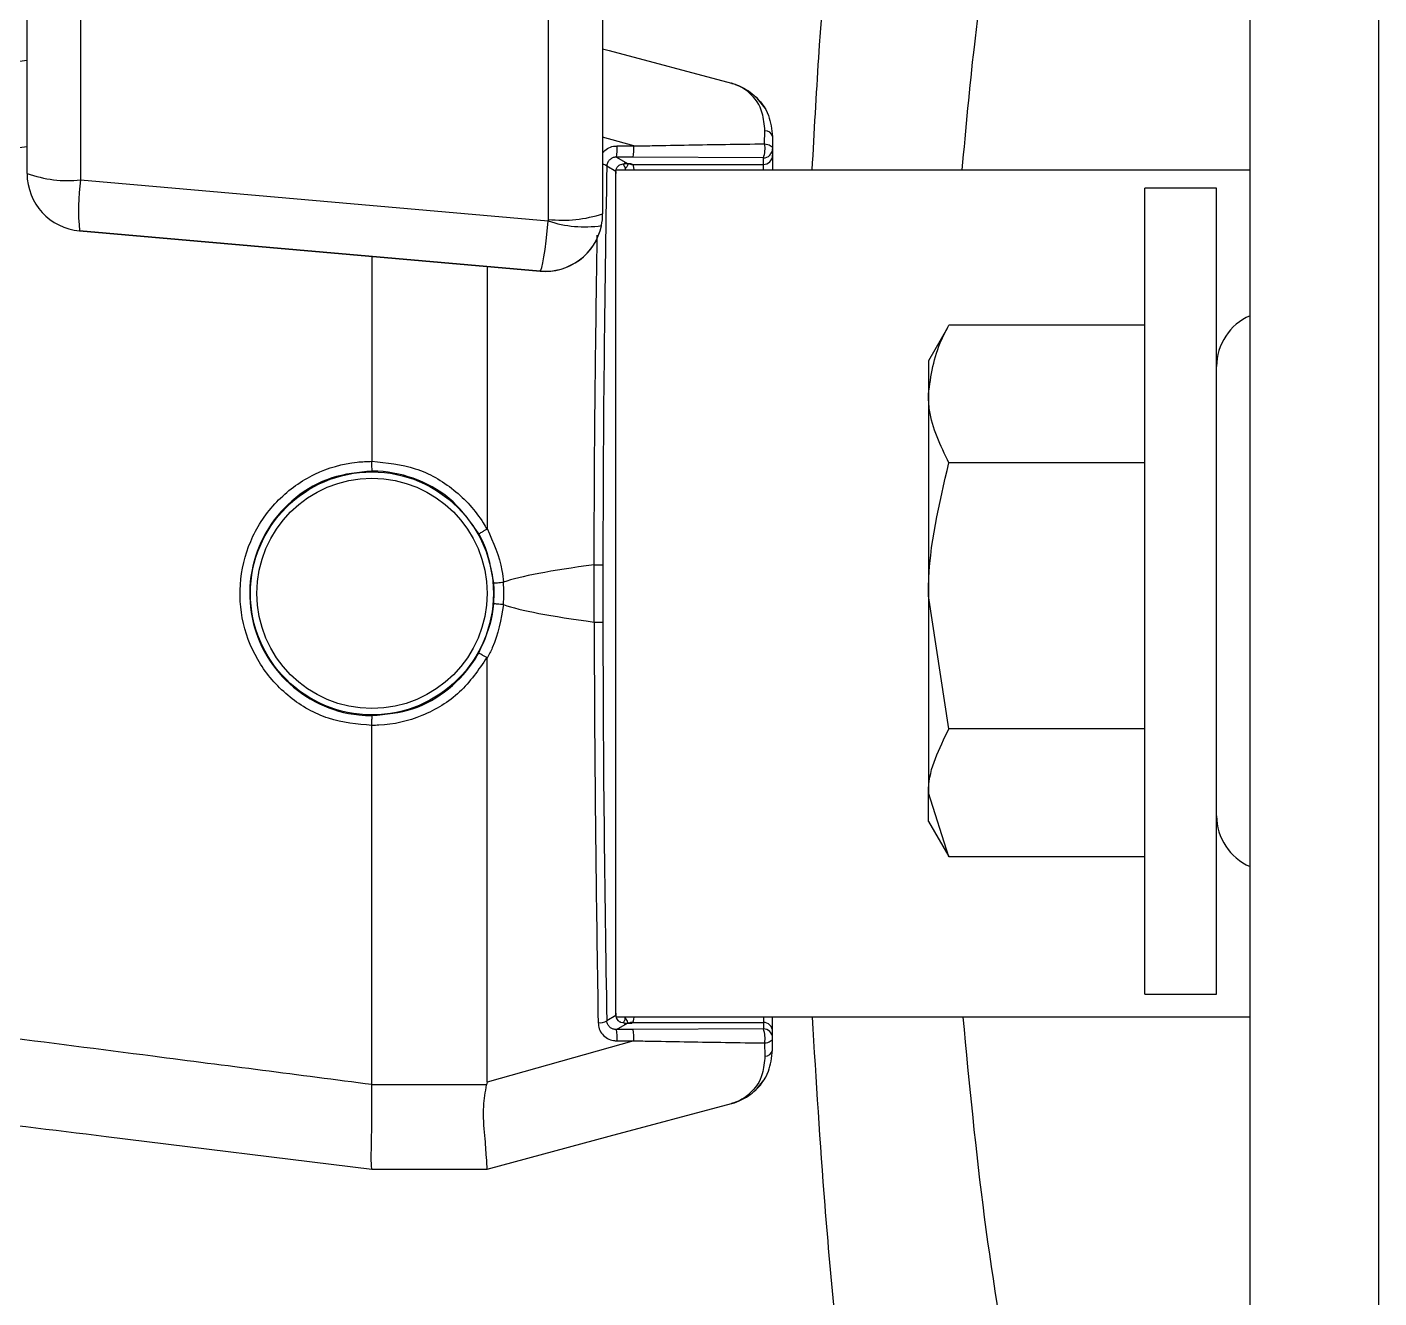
# Model space of a CAD drawing. Extents: x 12.3 to 108.7, y 1.1 to 80.4.
# Drawn here: x 98.234 to 99.702, y 32.011 to 33.391 of the extents above; entities that cross this region are included whole.
import ezdxf

# ---------------------------------------------------------------- set-up
doc = ezdxf.new("R2010")
doc.units = 0
doc.header["$MEASUREMENT"] = 0
doc.layers.add('OBJECT', color=7, linetype='CONTINUOUS')

msp = doc.modelspace()

# ---------------------------------------------------------------- linework, layer by layer
at = {"layer": 'OBJECT'}
for p, q in [((99.5622, 31.9451), (99.5622, 40.2978)), ((98.2342, 33.2321), (98.2342, 34.3208)), ((98.2923, 34.3138), (98.2923, 33.2251)), ((98.8003, 33.1822), (98.8003, 34.3138)), ((98.8592, 34.1339), (98.8592, 33.1884)), ((99.7022, 31.2787), (99.7022, 34.1424)), ((98.8929, 33.262), (98.8592, 33.2715)), ((99.0351, 33.2643), (99.0354, 33.2785)), ((99.0437, 33.2721), (99.0437, 33.259)), ((98.2342, 33.2611), (98.1994, 33.2567)), ((98.8748, 33.262), (98.8929, 33.262)), ((99.0437, 33.259), (99.0437, 33.2519)), ((99.0437, 33.2519), (99.0437, 33.2363)), ((98.8736, 33.2343), (98.8637, 33.2402)), ((98.8739, 33.2362), (99.5622, 33.2362)), ((98.8924, 33.2498), (98.8742, 33.2499)), ((98.8742, 33.2499), (98.8861, 33.2428)), ((98.8791, 33.2416), (98.8787, 33.2418)), ((98.8861, 33.2428), (98.8885, 33.2428)), ((98.8904, 33.2427), (98.8917, 33.242)), ((98.8917, 33.242), (99.0337, 33.242)), ((99.0337, 33.249), (98.8924, 33.2498)), ((99.0337, 33.242), (99.0337, 33.249)), ((99.0337, 33.2362), (99.0337, 33.242)), ((98.2342, 33.2321), (98.2342, 33.2321)), ((98.2923, 33.2251), (98.8002, 33.1807)), ((98.8736, 33.2342), (98.8736, 33.2343)), ((98.8736, 32.3204), (98.8736, 33.232)), ((98.8736, 32.3204), (98.8736, 33.232)), ((98.8736, 33.232), (98.8736, 33.232)), ((99.5259, 33.2162), (99.4479, 33.2162)), ((99.4479, 32.5029), (99.4479, 33.2162)), ((99.5259, 32.5029), (99.5259, 33.2162)), ((98.8592, 33.1884), (98.8592, 33.1883)), ((98.7912, 33.1261), (98.2912, 33.1699)), ((98.2912, 33.1699), (98.2912, 33.1698)), ((98.2912, 33.1698), (98.7912, 33.1261)), ((98.6087, 33.1421), (98.6087, 32.9196)), ((98.7337, 33.1311), (98.7337, 32.8465)), ((98.7912, 33.1261), (98.7912, 33.1261)), ((99.2335, 33.0644), (99.2129, 33.0287)), ((99.4479, 33.0673), (99.2352, 33.0673)), ((99.2129, 33.0287), (99.2129, 32.9925)), ((99.2129, 32.9925), (99.2129, 32.7735)), ((98.6087, 32.9196), (98.6087, 32.9196)), ((99.4479, 32.9178), (99.2352, 32.9178)), ((98.8501, 32.8073), (98.85, 32.8073)), ((98.8501, 32.7451), (98.8501, 32.8073)), ((98.8595, 32.8073), (98.8595, 32.7452)), ((98.7515, 32.7884), (98.7515, 32.7884)), ((99.2352, 32.6291), (99.2129, 32.7735)), ((99.2129, 32.7735), (99.2129, 32.5596)), ((98.7515, 32.764), (98.7515, 32.764)), ((98.8501, 32.7451), (98.85, 32.7451)), ((98.7337, 32.2455), (98.7337, 32.7059)), ((98.6087, 32.2429), (98.6087, 32.6328)), ((98.6087, 32.6328), (98.6087, 32.6328)), ((99.4479, 32.6291), (99.2352, 32.6291)), ((99.2352, 32.4901), (99.2129, 32.5596)), ((99.2129, 32.5287), (99.2129, 32.5596)), ((99.2129, 32.5287), (99.235, 32.4904)), ((99.4479, 32.3412), (99.4479, 32.5029)), ((99.5259, 32.3412), (99.5259, 32.5029)), ((99.4479, 32.4901), (99.2352, 32.4901)), ((99.4479, 32.3412), (99.5259, 32.3412)), ((98.8736, 32.3181), (98.8637, 32.3122)), ((98.8736, 32.3204), (98.8736, 32.3204)), ((98.8736, 32.3182), (98.8736, 32.3181)), ((99.5622, 32.3162), (98.8739, 32.3162)), ((98.8791, 32.3108), (98.8787, 32.3106)), ((99.0337, 32.3162), (99.0337, 32.3105)), ((99.0437, 32.3005), (99.0437, 32.3161)), ((98.8742, 32.3026), (98.8861, 32.3096)), ((98.8924, 32.3026), (98.8742, 32.3026)), ((98.8861, 32.3096), (98.8885, 32.3096)), ((98.8904, 32.3097), (98.8917, 32.3105)), ((98.8917, 32.3105), (99.0337, 32.3105)), ((99.0337, 32.3034), (98.8924, 32.3026)), ((99.0337, 32.3105), (99.0337, 32.3034)), ((99.0437, 32.2934), (99.0437, 32.3005)), ((98.8929, 32.2905), (98.7337, 32.2455)), ((98.8748, 32.2904), (98.8929, 32.2905)), ((99.0351, 32.2881), (99.0354, 32.2739)), ((99.0437, 32.2803), (99.0437, 32.2934)), ((98.6087, 32.2428), (98.6087, 32.2429)), ((98.7332, 32.2428), (98.6087, 32.2428)), ((98.7337, 32.2455), (98.7332, 32.2428)), ((98.32, 32.1866), (98.6087, 32.1512)), ((98.6087, 32.1512), (98.7337, 32.1512)), ((98.6087, 32.1512), (98.6087, 32.1512)), ((98.7337, 32.1512), (98.7337, 32.1512))]:
    msp.add_line(p, q, dxfattribs=at)
at = {"layer": 'OBJECT', "flags": 128}
for points in [[(98.8592, 33.3676), (98.8664, 33.3656), (98.9992, 33.3301)], [(99.0351, 33.2643), (99.0368, 33.2641), (99.0385, 33.2637), (99.04, 33.2632), (99.0412, 33.2625), (99.0423, 33.2618), (99.0431, 33.2609), (99.0435, 33.26), (99.0437, 33.259)], [(99.0351, 32.2881), (99.0368, 32.2883), (99.0385, 32.2887), (99.04, 32.2892), (99.0412, 32.2899), (99.0423, 32.2907), (99.0431, 32.2915), (99.0435, 32.2924), (99.0437, 32.2934)], [(98.7337, 32.1512), (98.8664, 32.1868), (98.9992, 32.2224)]]:
    msp.add_lwpolyline(points, dxfattribs=at)
at = {"layer": 'OBJECT'}
for radius in [0.1319, 0.125]:
    msp.add_circle((98.6087, 32.7762), radius, dxfattribs=at)
for centre, radius, start, end in [((98.9837, 33.2721), 0.06, 30.6343, 48.5218), ((99.0357, 33.2704), 0.00813, 12.1961, 92.4262), ((98.8071, 33.2588), 0.0678, 352.3864, 2.681), ((98.8252, 33.2588), 0.0678, 352.385, 2.68), ((99.006, 33.2593), 0.0296, 339.6976, 9.7764), ((99.0337, 33.259), 0.00999, 269.961, 359.961), ((99.0337, 33.2519), 0.00999, 269.9611, 359.9609), ((98.8588, 33.2338), 0.00805, 52.4443, 87.6364), ((98.8916, 33.2519), 0.00992, 246.6535, 270.2683), ((98.2787, 33.3559), 0.1315, 250.2231, 275.9543), ((98.2967, 33.2321), 0.0625, 180, 265.0002), ((98.2967, 33.2321), 0.0625, 180, 265.0002), ((98.5125, 33.1931), 0.2225, 171.742, 186.0016), ((98.7928, 33.1822), 0.0075, 348.1904, 0.0007), ((98.8394, 33.297), 0.1228, 251.3585, 278.6231), ((98.8156, 33.3198), 0.1384, 263.6774, 288.3567), ((98.7967, 33.1884), 0.0625, 348.19, 0.0001), ((98.7967, 33.1883), 0.0625, 348.1899, 359.9999), ((99.5859, 33.0225), 0.06, 113.2987, 180), ((98.6091, 32.7762), 0.1429, 355.1062, 4.8938), ((99.5859, 32.5348), 0.06, 180, 246.7013), ((98.8559, 32.3254), 0.0153, 264.004, 300.7864), ((98.8071, 32.2936), 0.0678, 357.319, 7.6135), ((98.8916, 32.3005), 0.00991, 89.7288, 113.3494), ((98.8252, 32.2936), 0.0678, 357.3201, 7.615), ((99.0337, 32.3005), 0.00999, 0.0389, 90.0393), ((99.006, 32.2931), 0.0296, 350.2236, 20.3024), ((99.0337, 32.2934), 0.00999, 0.0391, 90.0389), ((99.0357, 32.282), 0.00813, 267.5733, 347.8044), ((98.9837, 32.2803), 0.06, 311.5897, 329.3657), ((98.9837, 32.2803), 0.06, 285, 288.0174)]:
    msp.add_arc(centre, radius, start, end, dxfattribs=at)
for centre, major_axis, ratio, start_param, end_param in [((99.054, 32.7762), (0, 2.2237), 0.08749, 1.360597, 1.556834), ((98.8799, 33.2365), (0.0117, 0.004), 0.411517, 0.876129, 1.497694), ((98.9028, 33.2552), (0.0234, 0.008), 0.411517, 3.54502, 3.919031), ((98.9028, 33.2453), (0.016, 0.002), 0.100662, 3.339482, 3.812184), ((98.8916, 33.227), (0, 0.015), 0.145814, 5.375576, 6.230825), ((98.8753, 33.232), (0, 0.02), 0.087489, 1.458171, 1.570796), ((98.7967, 33.1884), (0.0054, 0.0623), 0.067121, 3.141765, 4.593704), ((98.7967, 33.1884), (0.0461, 0.0422), 0.999978, 3.883697, 5.335637), ((98.7967, 33.1883), (-0.0422, 0.0461), 0.999978, 2.312221, 3.764161), ((119.8269, 32.7762), (21.0932, 0), 0.014063, 3.03651, 3.100472), ((119.8269, 32.7762), (21.0932, 0), 0.014063, 3.182713, 3.246675), ((99.054, 32.7762), (0, 2.2237), 0.08749, 1.584758, 1.780996), ((98.8753, 32.3204), (0, 0.02), 0.087489, 1.570796, 1.683422), ((98.8799, 32.3159), (0.0117, -0.004), 0.411517, 4.785491, 5.407056), ((98.8916, 32.3254), (0, 0.015), 0.145814, 3.193953, 4.049202), ((98.9028, 32.2972), (0.0234, -0.008), 0.411517, 2.364154, 2.738165), ((98.9028, 32.3071), (0.016, -0.002), 0.100662, 2.471001, 2.943703)]:
    msp.add_ellipse(centre, major_axis=major_axis, ratio=ratio, start_param=start_param, end_param=end_param, dxfattribs=at)
for points, knots in [([(99.0868, 33.2362), (99.089, 33.2769), (99.0953, 33.3927), (99.1117, 33.572), (99.1341, 33.7747), (99.1522, 33.9012), (99.1613, 33.9644)], [0, 0, 0, 0, 0.1540132, 0.4377992, 0.7188368, 1, 1, 1, 1]), ([(99.3069, 33.6717), (99.2905, 33.5714), (99.2668, 33.4277), (99.2534, 33.2807), (99.2493, 33.2362)], [0, 0, 0, 0, 0.697304, 1, 1, 1, 1]), ([(97.6136, 33.2785), (97.6193, 33.2792), (97.6477, 33.2828), (97.7671, 33.2975), (97.9683, 33.3224), (98.1467, 33.3444), (98.2342, 33.3552)], [0, 0, 0, 0, 0.027489, 0.137446, 0.577275, 1, 1, 1, 1]), ([(99.0354, 33.2785), (99.0348, 33.2852), (99.0333, 33.3022), (99.0201, 33.3202), (99.007, 33.3278), (98.9999, 33.3299), (98.9993, 33.33), (98.9992, 33.3301)], [0, 0, 0, 0, 0.244744, 0.626729, 0.967927, 0.996144, 1, 1, 1, 1]), ([(98.9992, 33.3301), (98.9993, 33.33), (99.0001, 33.3298), (99.0027, 33.3291), (99.0112, 33.326), (99.0255, 33.317), (99.0404, 33.2985), (99.0427, 33.2801), (99.0437, 33.2721)], [0, 0, 0, 0, 0.003659, 0.0349648, 0.1124885, 0.3814525, 0.7324428, 1, 1, 1, 1]), ([(98.8592, 33.2549), (98.8608, 33.2565), (98.8642, 33.2597), (98.8699, 33.2617), (98.8735, 33.2619), (98.8748, 33.262)], [0, 0, 0, 0, 0.390128, 0.785249, 1, 1, 1, 1]), ([(98.8929, 33.262), (98.8996, 33.2621), (98.9328, 33.2627), (98.9804, 33.2636), (99.0209, 33.2641), (99.0351, 33.2643)], [0, 0, 0, 0, 0.139682, 0.698662, 1, 1, 1, 1]), ([(98.8742, 33.2499), (98.873, 33.2498), (98.8706, 33.2495), (98.8675, 33.2478), (98.8651, 33.2451), (98.8639, 33.2424), (98.8638, 33.2407), (98.8637, 33.2402)], [0, 0, 0, 0, 0.218996, 0.437496, 0.669167, 0.907193, 1, 1, 1, 1]), ([(98.8736, 33.2343), (98.8736, 33.2348), (98.8737, 33.2361), (98.8745, 33.2382), (98.8762, 33.2404), (98.8777, 33.2413), (98.8787, 33.2418)], [0, 0, 0, 0, 0.116464, 0.269451, 0.542695, 1, 1, 1, 1]), ([(98.8814, 33.2421), (98.8819, 33.2414), (98.883, 33.2398), (98.8838, 33.2375), (98.8835, 33.2361), (98.8835, 33.2359)], [0, 0, 0, 0, 0.371584, 0.901159, 1, 1, 1, 1]), ([(98.8872, 33.243), (98.8871, 33.2428), (98.8869, 33.2422), (98.8853, 33.2391), (98.8835, 33.237), (98.8836, 33.2363), (98.8836, 33.2362)], [0, 0, 0, 0, 0.276385, 0.561762, 0.909297, 1, 1, 1, 1]), ([(98.8885, 33.2428), (98.8888, 33.2428), (98.8894, 33.2428), (98.89, 33.2427), (98.8903, 33.2427), (98.8904, 33.2427), (98.8904, 33.2427)], [0, 0, 0, 0, 0.441089, 0.82213, 0.939398, 1, 1, 1, 1]), ([(98.8736, 33.232), (98.8736, 33.2322), (98.8736, 33.2329), (98.8736, 33.2337), (98.8736, 33.2342)], [0, 0, 0, 0, 0.250071, 1, 1, 1, 1]), ([(98.85, 32.8073), (98.8501, 32.814), (98.8501, 32.8473), (98.8505, 32.9675), (98.8521, 33.0795), (98.8534, 33.1652)], [0, 0, 0, 0, 0.055503, 0.277548, 1, 1, 1, 1]), ([(99.2129, 32.9925), (99.2157, 33.0125), (99.2193, 33.0378), (99.2325, 33.0621), (99.2352, 33.0673)], [0, 0, 0, 0, 0.788999, 1, 1, 1, 1]), ([(99.2352, 32.9178), (99.2261, 32.9367), (99.2142, 32.9614), (99.2131, 32.9867), (99.2129, 32.9925)], [0, 0, 0, 0, 0.768151, 1, 1, 1, 1]), ([(98.6087, 32.6328), (98.5927, 32.6343), (98.5607, 32.6374), (98.518, 32.6618), (98.4854, 32.6978), (98.4665, 32.7431), (98.4636, 32.7921), (98.477, 32.8394), (98.5054, 32.8796), (98.5454, 32.9079), (98.582, 32.9187), (98.6033, 32.9194), (98.6087, 32.9196)], [0, 0, 0, 0, 0.106547, 0.213092, 0.319763, 0.426916, 0.534499, 0.642268, 0.74996, 0.857311, 0.964156, 1, 1, 1, 1]), ([(98.6089, 32.909), (98.6089, 32.909), (98.6089, 32.909), (98.6089, 32.9094), (98.6088, 32.9107), (98.6087, 32.9131), (98.6087, 32.9162), (98.6087, 32.9185), (98.6087, 32.9196)], [0, 0, 0, 0, 0.032877, 0.16613, 0.374661, 0.583123, 0.791561, 1, 1, 1, 1]), ([(98.6087, 32.9196), (98.6247, 32.918), (98.6567, 32.9149), (98.6992, 32.8903), (98.7229, 32.8643), (98.7322, 32.8482), (98.7335, 32.8459)], [0, 0, 0, 0, 0.31557, 0.631102, 0.947588, 1, 1, 1, 1]), ([(99.2129, 32.7735), (99.2129, 32.7769), (99.2132, 32.8256), (99.2246, 32.8734), (99.2352, 32.9178)], [0, 0, 0, 0, 0.070214, 1, 1, 1, 1]), ([(98.6089, 32.909), (98.594, 32.9075), (98.5642, 32.9046), (98.5244, 32.8818), (98.4942, 32.8482), (98.4768, 32.8062), (98.4743, 32.7608), (98.487, 32.7172), (98.5134, 32.6803), (98.5505, 32.6542), (98.5844, 32.6443), (98.6041, 32.6436), (98.6089, 32.6435)], [0, 0, 0, 0, 0.107261, 0.214528, 0.321699, 0.428911, 0.536129, 0.643313, 0.750516, 0.857741, 0.964919, 1, 1, 1, 1]), ([(98.7247, 32.8409), (98.7161, 32.8532), (98.699, 32.8779), (98.6596, 32.9014), (98.628, 32.9086), (98.611, 32.9089), (98.6089, 32.909)], [0, 0, 0, 0, 0.318292, 0.636578, 0.954855, 1, 1, 1, 1]), ([(98.7247, 32.8409), (98.7247, 32.8409), (98.7247, 32.8409), (98.725, 32.8411), (98.7259, 32.8416), (98.7279, 32.8428), (98.7305, 32.8443), (98.7325, 32.8454), (98.7335, 32.8459)], [0, 0, 0, 0, 0.048564, 0.140162, 0.35514, 0.570099, 0.785054, 1, 1, 1, 1]), ([(98.741, 32.7875), (98.7385, 32.8023), (98.7352, 32.821), (98.7265, 32.8375), (98.7247, 32.8409)], [0, 0, 0, 0, 0.796376, 1, 1, 1, 1]), ([(98.7335, 32.8459), (98.7335, 32.846), (98.7336, 32.846), (98.7337, 32.8461), (98.7337, 32.8463), (98.7337, 32.8465), (98.7337, 32.8465)], [0, 0, 0, 0, 0.159936, 0.36388, 0.750556, 1, 1, 1, 1]), ([(98.7337, 32.8465), (98.7404, 32.8317), (98.7489, 32.8129), (98.7511, 32.7926), (98.7515, 32.7884)], [0, 0, 0, 0, 0.791837, 1, 1, 1, 1]), ([(98.8501, 32.8073), (98.8512, 32.8073), (98.8534, 32.8073), (98.8563, 32.8073), (98.8584, 32.8073), (98.8593, 32.8073), (98.8594, 32.8073), (98.8595, 32.8073)], [0, 0, 0, 0, 0.2359065, 0.4718297, 0.7077539, 0.9254157, 1, 1, 1, 1]), ([(98.741, 32.7875), (98.7411, 32.7875), (98.7411, 32.7875), (98.7416, 32.7876), (98.7427, 32.7876), (98.7451, 32.7878), (98.7481, 32.7881), (98.7504, 32.7883), (98.7515, 32.7884)], [0, 0, 0, 0, 0.101757, 0.160246, 0.37018, 0.580127, 0.790056, 1, 1, 1, 1]), ([(98.741, 32.7649), (98.7413, 32.7716), (98.7417, 32.7791), (98.7411, 32.7867), (98.741, 32.7875)], [0, 0, 0, 0, 0.886118, 1, 1, 1, 1]), ([(98.7247, 32.7115), (98.7309, 32.7253), (98.7386, 32.7425), (98.7406, 32.7611), (98.741, 32.7649)], [0, 0, 0, 0, 0.796377, 1, 1, 1, 1]), ([(98.7515, 32.764), (98.7487, 32.7479), (98.7452, 32.7277), (98.7357, 32.7096), (98.7337, 32.7059)], [0, 0, 0, 0, 0.7918097, 1, 1, 1, 1]), ([(98.7515, 32.764), (98.7504, 32.7641), (98.7481, 32.7643), (98.7451, 32.7646), (98.7427, 32.7648), (98.7416, 32.7649), (98.7411, 32.7649), (98.7411, 32.7649), (98.741, 32.7649)], [0, 0, 0, 0, 0.209944, 0.419873, 0.62982, 0.839754, 0.898243, 1, 1, 1, 1]), ([(98.85, 32.7451), (98.8501, 32.7384), (98.8501, 32.7051), (98.8506, 32.5591), (98.8526, 32.4214), (98.8543, 32.3101)], [0, 0, 0, 0, 0.045653, 0.228294, 1, 1, 1, 1]), ([(98.8501, 32.7451), (98.8512, 32.7451), (98.8534, 32.7451), (98.8563, 32.7451), (98.8584, 32.7451), (98.8593, 32.7451), (98.8594, 32.7452), (98.8595, 32.7452)], [0, 0, 0, 0, 0.235906, 0.47183, 0.707754, 0.925416, 1, 1, 1, 1]), ([(98.6089, 32.6435), (98.6239, 32.6449), (98.6537, 32.6479), (98.6933, 32.6709), (98.7151, 32.6949), (98.7236, 32.7097), (98.7247, 32.7115)], [0, 0, 0, 0, 0.3178098, 0.6356049, 0.9537921, 1, 1, 1, 1]), ([(98.7335, 32.7065), (98.7325, 32.707), (98.7305, 32.7081), (98.7279, 32.7096), (98.7259, 32.7108), (98.725, 32.7113), (98.7247, 32.7115), (98.7247, 32.7115), (98.7247, 32.7115)], [0, 0, 0, 0, 0.214946, 0.429901, 0.64486, 0.859838, 0.951436, 1, 1, 1, 1]), ([(98.7335, 32.7065), (98.7244, 32.6933), (98.7061, 32.6667), (98.664, 32.6412), (98.6297, 32.6332), (98.6112, 32.6329), (98.6087, 32.6328)], [0, 0, 0, 0, 0.3151065, 0.6329432, 0.9497895, 1, 1, 1, 1]), ([(98.7337, 32.7059), (98.7337, 32.706), (98.7337, 32.7061), (98.7336, 32.7063), (98.7336, 32.7064), (98.7335, 32.7065), (98.7335, 32.7065)], [0, 0, 0, 0, 0.344892, 0.691953, 0.859575, 1, 1, 1, 1]), ([(98.6087, 32.6328), (98.6087, 32.634), (98.6087, 32.6362), (98.6087, 32.6393), (98.6088, 32.6417), (98.6089, 32.6431), (98.6089, 32.6434), (98.6089, 32.6435), (98.6089, 32.6435)], [0, 0, 0, 0, 0.208439, 0.416877, 0.625339, 0.83387, 0.967123, 1, 1, 1, 1]), ([(99.2129, 32.5596), (99.2129, 32.5612), (99.2132, 32.5847), (99.2246, 32.6077), (99.2352, 32.6291)], [0, 0, 0, 0, 0.0702134, 1, 1, 1, 1]), ([(98.8742, 32.3026), (98.873, 32.3027), (98.8706, 32.3029), (98.8675, 32.3046), (98.8651, 32.3073), (98.8639, 32.31), (98.8638, 32.3117), (98.8637, 32.3122)], [0, 0, 0, 0, 0.218996, 0.437496, 0.669167, 0.907193, 1, 1, 1, 1]), ([(98.8736, 32.3182), (98.8736, 32.3184), (98.8736, 32.3191), (98.8736, 32.3198), (98.8736, 32.3204)], [0, 0, 0, 0, 0.250031, 1, 1, 1, 1]), ([(98.8736, 32.3181), (98.8736, 32.3176), (98.8737, 32.3163), (98.8745, 32.3143), (98.8762, 32.312), (98.8777, 32.3111), (98.8787, 32.3106)], [0, 0, 0, 0, 0.116464, 0.269451, 0.542695, 1, 1, 1, 1]), ([(98.8834, 32.3158), (98.8834, 32.3152), (98.8834, 32.3136), (98.8825, 32.3116), (98.8817, 32.3106), (98.8814, 32.3103)], [0, 0, 0, 0, 0.2990252, 0.8216441, 1, 1, 1, 1]), ([(98.8872, 32.3094), (98.8871, 32.3096), (98.8869, 32.3102), (98.8853, 32.3133), (98.8835, 32.3154), (98.8836, 32.3161), (98.8836, 32.3162)], [0, 0, 0, 0, 0.276384, 0.561762, 0.909297, 1, 1, 1, 1]), ([(99.1613, 31.5929), (99.1486, 31.6837), (99.1255, 31.8493), (99.1008, 32.0924), (99.0912, 32.2475), (99.087, 32.3162)], [0, 0, 0, 0, 0.4031612, 0.7358803, 1, 1, 1, 1]), ([(99.2503, 32.3162), (99.2572, 32.2435), (99.2711, 32.0983), (99.295, 31.9565), (99.3069, 31.8857)], [0, 0, 0, 0, 0.500388, 1, 1, 1, 1]), ([(98.8543, 32.3101), (98.8546, 32.3079), (98.8551, 32.3033), (98.8588, 32.2973), (98.8642, 32.2928), (98.8699, 32.2907), (98.8735, 32.2905), (98.8748, 32.2904)], [0, 0, 0, 0, 0.219063, 0.438022, 0.659218, 0.880002, 1, 1, 1, 1]), ([(98.8885, 32.3096), (98.8888, 32.3096), (98.8894, 32.3097), (98.89, 32.3097), (98.8903, 32.3097), (98.8904, 32.3097), (98.8904, 32.3097)], [0, 0, 0, 0, 0.44109, 0.82213, 0.939399, 1, 1, 1, 1]), ([(98.6087, 32.2429), (98.5294, 32.2532), (98.3929, 32.2708), (98.2565, 32.2884), (98.1994, 32.2957)], [0, 0, 0, 0, 0.581449, 1, 1, 1, 1]), ([(98.8929, 32.2905), (98.8996, 32.2903), (98.9328, 32.2897), (98.9804, 32.2889), (99.0209, 32.2883), (99.0351, 32.2881)], [0, 0, 0, 0, 0.139682, 0.698662, 1, 1, 1, 1]), ([(97.6136, 32.2739), (97.6193, 32.2732), (97.6477, 32.2696), (97.7671, 32.2549), (97.9969, 32.2264), (98.204, 32.2009), (98.32, 32.1866)], [0, 0, 0, 0, 0.024147, 0.120738, 0.507103, 1, 1, 1, 1]), ([(98.9992, 32.2224), (98.9993, 32.2224), (99.0001, 32.2226), (99.0027, 32.2233), (99.0112, 32.2264), (99.0255, 32.2355), (99.0404, 32.2539), (99.0427, 32.2723), (99.0437, 32.2803)], [0, 0, 0, 0, 0.003659, 0.0349648, 0.1124885, 0.3814523, 0.7324426, 1, 1, 1, 1]), ([(99.0354, 32.2739), (99.0348, 32.2672), (99.0333, 32.2502), (99.0201, 32.2322), (99.007, 32.2246), (98.9999, 32.2225), (98.9993, 32.2224), (98.9992, 32.2224)], [0, 0, 0, 0, 0.244744, 0.626729, 0.967927, 0.996144, 1, 1, 1, 1]), ([(98.6087, 32.1512), (98.6084, 32.1526), (98.6079, 32.1553), (98.608, 32.1761), (98.6088, 32.2058), (98.6087, 32.2307), (98.6087, 32.2428)], [0, 0, 0, 0, 0.253584, 0.507165, 0.760847, 1, 1, 1, 1]), ([(98.7337, 32.1512), (98.7338, 32.1514), (98.734, 32.1522), (98.7331, 32.1622), (98.7316, 32.186), (98.7285, 32.2147), (98.7319, 32.2349), (98.7332, 32.2428)], [0, 0, 0, 0, 0.0975081, 0.3513307, 0.5993044, 0.8431538, 1, 1, 1, 1])]:
    msp.add_open_spline(points, degree=3, knots=knots, dxfattribs=at)

doc.saveas('drawing.dxf')
